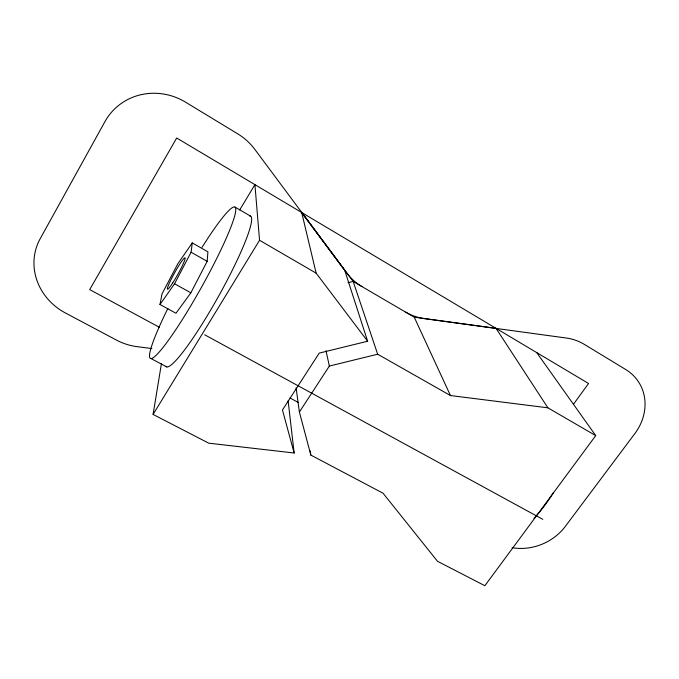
<?xml version="1.0" encoding="UTF-8"?>
<svg xmlns="http://www.w3.org/2000/svg" width="679" height="679" viewBox="0 0 679 679"><rect width="100%" height="100%" fill="white"/><g stroke="black" fill="none" stroke-linecap="round" stroke-linejoin="round"><path stroke-width="1.02" d="M207.171 261.356L207.918 251.824L192.284 242.921L177.847 263.766L162.043 293.846L159.972 304.506L175.98 313.265L190.85 292.819L207.171 261.356L191.079 252.232L192.284 242.921M288.125 400.814L294.143 453.003L208.742 443.175L153.081 414.436L161.458 363.511M159.972 304.506L174.562 283.771L191.079 252.232M239.679 209.981L254.922 184.637L259.548 240.273L153.081 414.436M299.397 412.043L329.349 366.066L377.668 354.209L450.457 395.543L547.902 407.824L595.721 435.612L484.857 585.722L437.488 561.27L383.041 493.209L310.829 455.083L299.397 412.043L296.12 387.93M573.67 403.988L588.549 383.491L176.693 138.007L89.713 289.602L159.573 327.405M348.013 282.685L353.156 281.429L414.232 317.161L496.043 328.347L547.902 407.824M367.628 341.231L316.151 273.162L301.705 212.519L344.72 270.344L367.628 341.231L319.24 353.097L282.456 409.997L294.143 453.003M151.892 348.556L137.192 346.68A56.459 52.673 16.2 0 1 116.499 340.111L65.345 312.934A57.91 53.556 22.7 0 1 40.154 238.787L104.948 121.609A59.684 56.883 38.4 0 1 185.63 102.206L237.913 133.967A57.936 56.119 30.6 0 1 254.769 149.295L346.757 272.958A55.092 52.97 -32.2 0 0 362.068 286.648M150.814 358.444L166.796 366.94M289.992 397.979L298.378 402.511M204.676 334.772L542.784 519.333M174.562 283.771L190.85 292.819M259.548 240.273L316.151 273.162M235.044 207.061L250.636 216.202M301.705 212.519L353.156 281.429L377.668 354.209M536.707 352.588L595.721 435.612M414.232 317.161L450.457 395.543M326.005 350.687L329.349 366.066M310.218 450.898L310.829 455.083M405.592 312.102A54.507 51.511 -33.6 0 0 424.714 318.663L566.21 338.015A51.918 46.223 -31.5 0 1 584.22 344.312L625.665 369.486A51.366 44.958 -32.1 0 1 634.814 433.635L565.361 526.352A49.626 42.972 -24.2 0 1 512.059 547.681M553.538 492.402A78.603 33.984 -60.8 0 1 533.974 518.34M202.045 247.326A86.657 9.922 -60.8 0 1 231.225 226.226A86.657 9.922 -60.8 0 1 164.53 345.543A86.657 9.922 -60.8 0 1 167.917 308.368M249.566 215.93A86.275 11.17 -60.8 0 1 218.638 296.12A86.275 11.17 -60.8 0 1 165.888 366.312M172.661 282.999A17.96 1.782 -60.8 0 0 185.112 257.91A17.96 1.782 -60.8 0 0 171.04 279.578A17.96 1.782 -60.8 0 0 172.661 282.999"/></g></svg>
